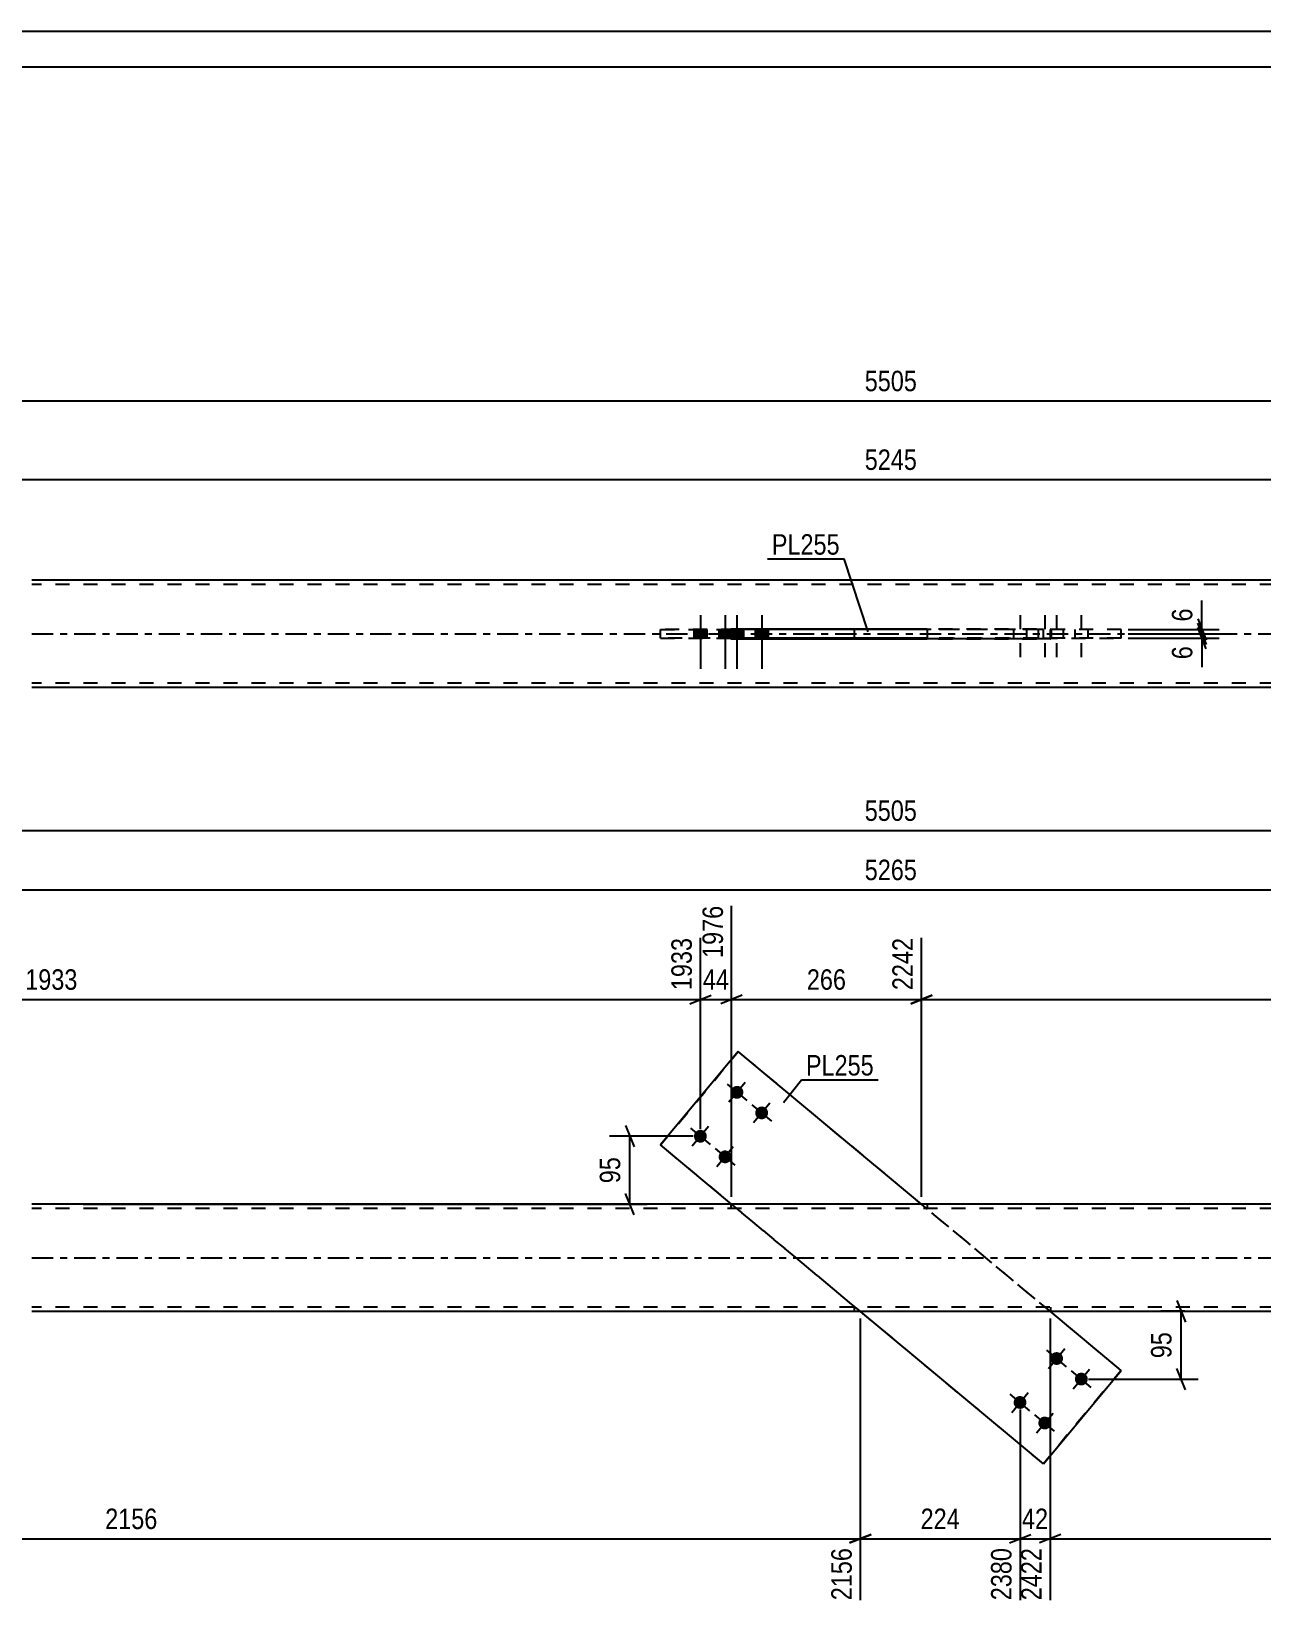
# Model space of a CAD drawing. Header units: millimetres. Extents: x 0 to 594, y 0 to 420.
# Drawn here: x 181.8 to 353.9, y 199.9 to 420 of the extents above; entities that cross this region are included whole.
import ezdxf

# ---------------------------------------------------------------- set-up
doc = ezdxf.new("R2010")
doc.units = ezdxf.units.MM
doc.linetypes.add('DXK_LINE_DOT2', pattern=[3.9198, 1.9599, -1.9599])
doc.linetypes.add('DXK_LINE_DOT3', pattern=[5.9187, 2.979, -0.9799, 0.9799, -0.9799])
doc.styles.add('Arial Narrow', font='ARIALN.TTF', dxfattribs={"height": 0.2})

# ---------------------------------------------------------------- blocks, each defined once
blk = doc.blocks.new('Unknown-580611701-1130')
at = {"color": 5, "linetype": 'Continuous'}
for p, q in [((594, 420), (0, 420)), ((589, 415), (5, 415))]:
    blk.add_line(p, q, dxfattribs=at)
blk = doc.blocks.new('Part-580611701-1700 - 1673')
at = {"color": 2, "linetype": 'Continuous'}
for p, q in [((422.27, 255.92), (181.82, 255.92)), ((181.82, 240.92), (422.27, 240.92))]:
    blk.add_line(p, q, dxfattribs=at)
at = {"color": 7, "linetype": 'DXK_LINE_DOT2'}
for p, q in [((279.65, 255.92), (279.65, 255.32)), ((307.14, 255.92), (307.14, 255.32)), ((422.27, 255.32), (181.82, 255.32)), ((422.27, 241.52), (181.82, 241.52)), ((296.95, 240.92), (296.95, 241.52)), ((324.44, 240.92), (324.44, 241.52))]:
    blk.add_line(p, q, dxfattribs=at)
at = {"color": 7, "linetype": 'DXK_LINE_DOT3'}
blk.add_line((181.82, 248.42), (422.27, 248.42), dxfattribs=at)
blk = doc.blocks.new('Bolt-580611701-1706 - 1673')
at = {"linetype": 'Continuous'}
for points in [[(281.08, 272.25), (281.21, 272.12), (281.31, 271.96), (281.38, 271.78), (281.41, 271.59), (281.39, 271.41), (281.34, 271.23), (281.26, 271.06), (281.13, 270.91), (280.99, 270.8), (280.82, 270.71), (280.64, 270.67), (280.45, 270.66), (280.26, 270.69), (280.09, 270.76), (279.93, 270.87), (279.8, 271), (279.7, 271.16), (279.63, 271.34), (279.61, 271.52), (279.62, 271.71), (279.67, 271.89), (279.76, 272.06), (279.88, 272.2), (280.03, 272.32), (280.2, 272.4), (280.38, 272.45), (280.57, 272.46), (280.75, 272.43), (280.93, 272.36)], [(284.54, 269.37), (284.67, 269.24), (284.77, 269.08), (284.84, 268.9), (284.86, 268.71), (284.85, 268.53), (284.8, 268.35), (284.71, 268.18), (284.59, 268.04), (284.45, 267.92), (284.28, 267.84), (284.09, 267.79), (283.91, 267.78), (283.72, 267.81), (283.55, 267.88), (283.39, 267.99), (283.26, 268.12), (283.16, 268.28), (283.09, 268.46), (283.07, 268.65), (283.08, 268.83), (283.13, 269.01), (283.22, 269.18), (283.34, 269.33), (283.49, 269.44), (283.65, 269.52), (283.84, 269.57), (284.02, 269.58), (284.21, 269.55), (284.39, 269.48)], [(275.96, 266.1), (276.1, 265.97), (276.2, 265.81), (276.26, 265.63), (276.29, 265.45), (276.28, 265.26), (276.22, 265.08), (276.14, 264.91), (276.02, 264.77), (275.87, 264.65), (275.7, 264.57), (275.52, 264.52), (275.33, 264.51), (275.14, 264.55), (274.97, 264.61), (274.81, 264.72), (274.68, 264.85), (274.58, 265.01), (274.52, 265.19), (274.49, 265.38), (274.5, 265.56), (274.55, 265.75), (274.64, 265.91), (274.76, 266.06), (274.91, 266.17), (275.08, 266.26), (275.26, 266.3), (275.45, 266.31), (275.63, 266.28), (275.81, 266.21)], [(279.42, 263.22), (279.55, 263.09), (279.65, 262.93), (279.72, 262.75), (279.75, 262.57), (279.73, 262.38), (279.68, 262.2), (279.59, 262.03), (279.47, 261.89), (279.33, 261.77), (279.16, 261.69), (278.98, 261.64), (278.79, 261.63), (278.6, 261.67), (278.43, 261.74), (278.27, 261.84), (278.14, 261.98), (278.04, 262.13), (277.97, 262.31), (277.95, 262.5), (277.96, 262.68), (278.01, 262.87), (278.1, 263.03), (278.22, 263.18), (278.37, 263.29), (278.54, 263.38), (278.72, 263.42), (278.91, 263.43), (279.09, 263.4), (279.27, 263.33)]]:
    blk.add_hatch(color=1, dxfattribs=at).paths.add_polyline_path(points)
at = {"color": 1, "linetype": 'Continuous'}
for p, q in [((281.66, 272.94), (279.36, 270.18)), ((279.12, 272.71), (281.89, 270.41)), ((282.58, 269.83), (285.35, 267.53)), ((285.12, 270.06), (282.81, 267.3)), ((274.01, 266.56), (276.77, 264.26)), ((276.54, 266.79), (274.24, 264.03)), ((277.46, 263.68), (280.23, 261.38)), ((280, 263.92), (277.7, 261.15))]:
    blk.add_line(p, q, dxfattribs=at)
blk = doc.blocks.new('Bolt-580611701-1707 - 1673')
at = {"linetype": 'Continuous'}
for points in [[(324.67, 233.62), (324.54, 233.76), (324.44, 233.92), (324.37, 234.09), (324.34, 234.28), (324.36, 234.47), (324.41, 234.65), (324.5, 234.81), (324.62, 234.96), (324.76, 235.07), (324.93, 235.16), (325.12, 235.2), (325.3, 235.21), (325.49, 235.18), (325.66, 235.11), (325.82, 235), (325.95, 234.87), (326.05, 234.71), (326.12, 234.53), (326.14, 234.35), (326.13, 234.16), (326.08, 233.98), (325.99, 233.81), (325.87, 233.67), (325.72, 233.55), (325.56, 233.47), (325.37, 233.42), (325.18, 233.41), (325, 233.45), (324.82, 233.52)], [(328.13, 230.74), (328, 230.88), (327.9, 231.04), (327.83, 231.21), (327.8, 231.4), (327.82, 231.59), (327.87, 231.77), (327.95, 231.93), (328.07, 232.08), (328.22, 232.2), (328.39, 232.28), (328.57, 232.32), (328.76, 232.33), (328.95, 232.3), (329.12, 232.23), (329.28, 232.13), (329.41, 231.99), (329.51, 231.83), (329.58, 231.65), (329.6, 231.47), (329.59, 231.28), (329.54, 231.1), (329.45, 230.93), (329.33, 230.79), (329.18, 230.67), (329.01, 230.59), (328.83, 230.54), (328.64, 230.54), (328.46, 230.57), (328.28, 230.64)], [(319.55, 227.47), (319.42, 227.61), (319.32, 227.77), (319.25, 227.94), (319.23, 228.13), (319.24, 228.32), (319.29, 228.5), (319.38, 228.67), (319.5, 228.81), (319.65, 228.93), (319.81, 229.01), (320, 229.06), (320.18, 229.06), (320.37, 229.03), (320.55, 228.96), (320.7, 228.86), (320.83, 228.72), (320.93, 228.56), (321, 228.39), (321.02, 228.2), (321.01, 228.01), (320.96, 227.83), (320.87, 227.66), (320.75, 227.52), (320.61, 227.4), (320.44, 227.32), (320.25, 227.27), (320.07, 227.27), (319.88, 227.3), (319.71, 227.37)], [(323.01, 224.59), (322.88, 224.73), (322.78, 224.89), (322.71, 225.06), (322.68, 225.25), (322.7, 225.44), (322.75, 225.62), (322.84, 225.79), (322.96, 225.93), (323.1, 226.05), (323.27, 226.13), (323.46, 226.18), (323.64, 226.18), (323.83, 226.15), (324, 226.08), (324.16, 225.98), (324.29, 225.84), (324.39, 225.68), (324.46, 225.51), (324.48, 225.32), (324.47, 225.13), (324.42, 224.95), (324.33, 224.79), (324.21, 224.64), (324.06, 224.52), (323.89, 224.44), (323.71, 224.39), (323.52, 224.39), (323.34, 224.42), (323.16, 224.49)]]:
    blk.add_hatch(color=1, dxfattribs=at).paths.add_polyline_path(points)
at = {"color": 1, "linetype": 'Continuous'}
for p, q in [((324.09, 232.93), (326.4, 235.7)), ((326.63, 233.16), (323.86, 235.46)), ((330.09, 230.28), (327.32, 232.59)), ((327.55, 230.05), (329.85, 232.82)), ((321.51, 227.01), (318.74, 229.32)), ((318.97, 226.78), (321.28, 229.55)), ((324.97, 224.13), (322.2, 226.44)), ((322.43, 223.9), (324.74, 226.67))]:
    blk.add_line(p, q, dxfattribs=at)
blk = doc.blocks.new('Part-580611701-1715 - 1673')
at = {"color": 2, "linetype": 'Continuous'}
for p, q in [((280.7, 277.26), (269.82, 264.19)), ((280.7, 277.26), (280.7, 277.26)), ((306.32, 255.92), (280.7, 277.26)), ((279.75, 255.92), (269.82, 264.19)), ((269.82, 264.19), (269.82, 264.19)), ((323.39, 219.59), (297.77, 240.92)), ((334.27, 232.65), (324.34, 240.92)), ((323.39, 219.59), (334.27, 232.65)), ((334.27, 232.65), (334.27, 232.65)), ((323.39, 219.59), (323.39, 219.59))]:
    blk.add_line(p, q, dxfattribs=at)
at = {"color": 7, "linetype": 'DXK_LINE_DOT2'}
for p, q in [((269.82, 264.19), (280.7, 277.26)), ((334.27, 232.65), (280.7, 277.26)), ((323.39, 219.59), (269.82, 264.19)), ((297.77, 240.92), (279.75, 255.92)), ((324.34, 240.92), (306.32, 255.92)), ((334.27, 232.65), (323.39, 219.59))]:
    blk.add_line(p, q, dxfattribs=at)
blk = doc.blocks.new('Bolt-580611701-1435 - 1367')
at = {"color": 1, "linetype": 'DXK_LINE_DOT2'}
for p, q in [((320.13, 338.31), (320.13, 330.81)), ((323.58, 338.31), (323.58, 330.81)), ((325.24, 338.31), (325.24, 330.81)), ((328.7, 338.31), (328.7, 330.81)), ((319.23, 336.31), (319.23, 335.11)), ((321.03, 336.31), (321.03, 335.11)), ((322.68, 336.31), (322.68, 335.11)), ((324.34, 336.31), (324.34, 335.11)), ((324.48, 336.31), (324.48, 335.11)), ((326.14, 336.31), (326.14, 335.11)), ((327.8, 336.31), (327.8, 335.11)), ((329.6, 336.31), (329.6, 335.11))]:
    blk.add_line(p, q, dxfattribs=at)
blk = doc.blocks.new('Part-580611701-1456 - 1367')
at = {"color": 2, "linetype": 'Continuous'}
for p, q in [((422.27, 343.21), (181.82, 343.21)), ((279.65, 336.31), (279.65, 336.41)), ((279.65, 336.41), (279.65, 336.41)), ((279.65, 336.41), (307.14, 336.41)), ((279.65, 335.11), (279.65, 335.01)), ((279.65, 335.01), (307.14, 335.01)), ((296.95, 336.41), (296.95, 336.31)), ((296.95, 335.01), (296.95, 335.11)), ((307.14, 336.41), (307.14, 335.01)), ((422.27, 328.21), (181.82, 328.21))]:
    blk.add_line(p, q, dxfattribs=at)
at = {"color": 7, "linetype": 'DXK_LINE_DOT2'}
for p, q in [((422.27, 342.61), (181.82, 342.61)), ((279.65, 335.11), (279.65, 336.41)), ((279.65, 336.41), (307.14, 336.41)), ((279.65, 335.01), (307.14, 335.01)), ((296.95, 336.41), (324.44, 336.41)), ((296.95, 336.41), (296.95, 336.41)), ((296.95, 336.41), (324.44, 336.41)), ((296.95, 335.11), (296.95, 336.41)), ((296.95, 335.01), (296.95, 335.01)), ((296.95, 335.01), (296.95, 335.01)), ((324.44, 335.01), (296.95, 335.01)), ((296.95, 335.01), (324.44, 335.01)), ((324.44, 336.41), (324.44, 335.01)), ((422.27, 328.81), (181.82, 328.81))]:
    blk.add_line(p, q, dxfattribs=at)
at = {"color": 7, "linetype": 'DXK_LINE_DOT3'}
blk.add_line((181.82, 335.71), (422.27, 335.71), dxfattribs=at)
blk = doc.blocks.new('Part-580611701-1397 - 1367')
at = {"color": 2, "linetype": 'Continuous'}
for p, q in [((269.82, 335.11), (269.82, 336.31)), ((280.7, 335.11), (280.7, 336.31)), ((307.14, 336.31), (280.7, 336.31)), ((307.14, 335.11), (280.7, 335.11))]:
    blk.add_line(p, q, dxfattribs=at)
at = {"color": 7, "linetype": 'DXK_LINE_DOT2'}
for p, q in [((323.39, 336.31), (269.82, 336.31)), ((269.82, 336.31), (280.7, 336.31)), ((269.82, 335.11), (323.39, 335.11)), ((280.7, 335.11), (269.82, 335.11)), ((334.27, 336.31), (307.14, 336.31)), ((334.27, 335.11), (307.14, 335.11)), ((323.39, 335.11), (323.39, 336.31)), ((334.27, 336.31), (323.39, 336.31)), ((323.39, 335.11), (334.27, 335.11)), ((334.27, 335.11), (334.27, 336.31))]:
    blk.add_line(p, q, dxfattribs=at)
blk = doc.blocks.new('Bolt-580611701-1436 - 1367')
at = {"linetype": 'Continuous'}
for points in [[(276.29, 336.31), (274.49, 336.31), (274.49, 335.11), (276.29, 335.11)], [(279.75, 336.31), (277.95, 336.31), (277.95, 335.11), (279.75, 335.11)], [(281.41, 336.31), (279.61, 336.31), (279.61, 335.11), (281.41, 335.11)], [(284.87, 336.31), (283.07, 336.31), (283.07, 335.11), (284.87, 335.11)]]:
    blk.add_hatch(color=1, dxfattribs=at).paths.add_polyline_path(points)
at = {"color": 1, "linetype": 'Continuous'}
for p, q in [((275.39, 338.31), (275.39, 330.81)), ((278.85, 338.31), (278.85, 330.81)), ((280.51, 338.31), (280.51, 330.81)), ((283.97, 338.31), (283.97, 330.81)), ((274.49, 336.31), (274.49, 335.11)), ((276.29, 336.31), (276.29, 335.11)), ((277.95, 336.31), (277.95, 335.11)), ((279.61, 336.31), (279.61, 335.11)), ((279.75, 336.31), (279.75, 335.11)), ((281.41, 336.31), (281.41, 335.11)), ((283.07, 336.31), (283.07, 335.11)), ((284.87, 336.31), (284.87, 335.11))]:
    blk.add_line(p, q, dxfattribs=at)
blk = doc.blocks.new('StraightDimension-580611701-1850 - 1673')
at = {"color": 7, "linetype": 'Continuous'}
for p, q in [((324.34, 239.92), (324.34, 200.49)), ((320.13, 227.16), (320.13, 200.49)), ((318.63, 208.5), (321.63, 209.7)), ((325.84, 209.7), (322.84, 208.5)), ((320.13, 209.1), (324.34, 209.1))]:
    blk.add_line(p, q, dxfattribs=at)
at = {"color": 0}
blk.add_wipeout([(324.66, 209.85), (324.66, 214.05), (319.8, 214.05), (319.8, 209.85)], dxfattribs=at)
at = {"color": 0, "linetype": 'Continuous'}
blk.add_wipeout([(323.74, 208.4), (319.54, 208.4), (319.54, 199.89), (323.74, 199.89)], dxfattribs=at)
at = {"color": 3, "style": 'Arial Narrow'}
blk.add_text('42', height=2.863, dxfattribs=at).set_placement((320.4, 210.45))
at = {"color": 3, "linetype": 'Continuous', "style": 'Arial Narrow'}
blk.add_text('2422', height=2.863, rotation=90.0002, dxfattribs=at).set_placement((323.14, 200.49))
blk = doc.blocks.new('StraightDimension-580611701-1792 - 1673')
at = {"color": 7, "linetype": 'Continuous'}
for p, q in [((279.75, 256.92), (279.75, 297.67)), ((275.39, 266.41), (275.39, 293.17)), ((273.89, 283.96), (276.89, 285.16)), ((275.39, 284.56), (279.75, 284.56)), ((281.25, 285.16), (278.25, 283.96))]:
    blk.add_line(p, q, dxfattribs=at)
at = {"color": 0}
blk.add_wipeout([(280, 285.31), (280, 289.51), (275.14, 289.51), (275.14, 285.31)], dxfattribs=at)
at = {"color": 0, "linetype": 'Continuous'}
blk.add_wipeout([(279.15, 298.27), (274.95, 298.27), (274.95, 289.76), (279.15, 289.76)], dxfattribs=at)
at = {"color": 3, "linetype": 'Continuous', "style": 'Arial Narrow'}
blk.add_text('1976', height=2.863, rotation=90.0002, dxfattribs=at).set_placement((278.55, 290.36))
at = {"color": 3, "style": 'Arial Narrow'}
blk.add_text('44', height=2.863, dxfattribs=at).set_placement((275.74, 285.91))
blk = doc.blocks.new('StraightDimension-580611701-1806 - 1673')
at = {"color": 7, "linetype": 'Continuous'}
for p, q in [((275.39, 266.41), (275.39, 293.17)), ((93.72, 257.92), (93.72, 287.69)), ((95.22, 285.16), (92.22, 283.96)), ((93.72, 284.56), (275.39, 284.56)), ((273.89, 283.96), (276.89, 285.16))]:
    blk.add_line(p, q, dxfattribs=at)
at = {"color": 0, "linetype": 'Continuous'}
for points in [[(274.79, 293.77), (270.59, 293.77), (270.59, 285.26), (274.79, 285.26)], [(93.12, 288.29), (88.92, 288.29), (88.92, 285.26), (93.12, 285.26)]]:
    blk.add_wipeout(points, dxfattribs=at)
at = {"color": 0}
blk.add_wipeout([(188.81, 285.31), (188.81, 289.51), (180.3, 289.51), (180.3, 285.31)], dxfattribs=at)
at = {"color": 3, "linetype": 'Continuous', "style": 'Arial Narrow'}
for s, height, p in [('1933', 2.863, (274.19, 285.86)), ('0', 2.86, (92.52, 285.86))]:
    blk.add_text(s, height=height, rotation=90.0002, dxfattribs=at).set_placement(p)
at = {"color": 3, "style": 'Arial Narrow'}
blk.add_text('1933', height=2.863, dxfattribs=at).set_placement((180.9, 285.91))
blk = doc.blocks.new('StraightDimension-580611701-1760 - 1673')
at = {"color": 7, "linetype": 'Continuous'}
for p, q in [((306.32, 256.92), (306.32, 293.17)), ((510.37, 257.94), (510.37, 293.17)), ((307.82, 285.16), (304.82, 283.96)), ((306.32, 284.56), (510.37, 284.56)), ((508.87, 283.96), (511.87, 285.16))]:
    blk.add_line(p, q, dxfattribs=at)
at = {"color": 0, "linetype": 'Continuous'}
blk.add_wipeout([(509.77, 293.77), (505.57, 293.77), (505.57, 285.26), (509.77, 285.26)], dxfattribs=at)
at = {"color": 0}
blk.add_wipeout([(412.6, 285.31), (412.6, 289.51), (404.09, 289.51), (404.09, 285.31)], dxfattribs=at)
at = {"color": 3, "linetype": 'Continuous', "style": 'Arial Narrow'}
blk.add_text('5245', height=2.863, rotation=90.0002, dxfattribs=at).set_placement((509.17, 285.86))
at = {"color": 3, "style": 'Arial Narrow'}
blk.add_text('3003', height=2.863, dxfattribs=at).set_placement((404.69, 285.91))
blk = doc.blocks.new('StraightDimension-580611701-2050 - 1673')
at = {"color": 7, "linetype": 'Continuous'}
blk.add_line((92.72, 299.9), (511.37, 299.9), dxfattribs=at)
at = {"color": 0}
blk.add_wipeout([(306.3, 300.65), (306.3, 304.85), (297.79, 304.85), (297.79, 300.65)], dxfattribs=at)
at = {"color": 3, "style": 'Arial Narrow'}
blk.add_text('5265', height=2.863, dxfattribs=at).set_placement((298.39, 301.25))
blk = doc.blocks.new('StraightDimension-580611701-1772 - 1673')
at = {"color": 7, "linetype": 'Continuous'}
for p, q in [((279.75, 256.92), (279.75, 297.67)), ((306.32, 256.92), (306.32, 293.17)), ((281.25, 285.16), (278.25, 283.96)), ((279.75, 284.56), (306.32, 284.56)), ((304.82, 283.96), (307.82, 285.16))]:
    blk.add_line(p, q, dxfattribs=at)
at = {"color": 0, "linetype": 'Continuous'}
blk.add_wipeout([(305.72, 293.77), (301.52, 293.77), (301.52, 285.26), (305.72, 285.26)], dxfattribs=at)
at = {"color": 0}
blk.add_wipeout([(296.38, 285.31), (296.38, 289.51), (289.69, 289.51), (289.69, 285.31)], dxfattribs=at)
at = {"color": 3, "linetype": 'Continuous', "style": 'Arial Narrow'}
blk.add_text('2242', height=2.863, rotation=90.0002, dxfattribs=at).set_placement((305.12, 285.86))
at = {"color": 3, "style": 'Arial Narrow'}
blk.add_text('266', height=2.863, dxfattribs=at).set_placement((290.29, 285.91))
blk = doc.blocks.new('StraightDimension-580611701-1735 - 1673')
at = {"color": 7, "linetype": 'Continuous'}
for p, q in [((264.92, 266.91), (266.12, 263.91)), ((274.39, 265.41), (262.67, 265.41)), ((265.52, 255.92), (265.52, 265.41)), ((189.03, 255.92), (267.92, 255.92)), ((266.12, 254.42), (264.92, 257.42))]:
    blk.add_line(p, q, dxfattribs=at)
at = {"color": 0}
blk.add_wipeout([(264.77, 263.1), (260.57, 263.1), (260.57, 258.24), (264.77, 258.24)], dxfattribs=at)
at = {"color": 3, "style": 'Arial Narrow'}
blk.add_text('95', height=2.863, rotation=90.0002, dxfattribs=at).set_placement((264.17, 258.84))
blk = doc.blocks.new('StraightDimension-580611701-1746 - 1673')
at = {"color": 7, "linetype": 'Continuous'}
blk.add_line((80.72, 308.19), (523.37, 308.19), dxfattribs=at)
at = {"color": 0}
blk.add_wipeout([(306.3, 308.94), (306.3, 313.14), (297.79, 313.14), (297.79, 308.94)], dxfattribs=at)
at = {"color": 3, "style": 'Arial Narrow'}
blk.add_text('5505', height=2.863, dxfattribs=at).set_placement((298.39, 309.54))
blk = doc.blocks.new('StraightDimension-580611701-1838 - 1673')
at = {"color": 7, "linetype": 'Continuous'}
for p, q in [((324.34, 239.92), (324.34, 200.49)), ((510.37, 238.94), (510.37, 200.49)), ((325.84, 209.7), (322.84, 208.5)), ((508.87, 208.5), (511.87, 209.7)), ((324.34, 209.1), (510.37, 209.1))]:
    blk.add_line(p, q, dxfattribs=at)
at = {"color": 0}
blk.add_wipeout([(421.61, 209.85), (421.61, 214.05), (413.1, 214.05), (413.1, 209.85)], dxfattribs=at)
at = {"color": 0, "linetype": 'Continuous'}
blk.add_wipeout([(509.77, 208.4), (505.57, 208.4), (505.57, 199.89), (509.77, 199.89)], dxfattribs=at)
at = {"color": 3, "style": 'Arial Narrow'}
blk.add_text('2823', height=2.863, dxfattribs=at).set_placement((413.7, 210.45))
at = {"color": 3, "linetype": 'Continuous', "style": 'Arial Narrow'}
blk.add_text('5245', height=2.863, rotation=90.0002, dxfattribs=at).set_placement((509.17, 200.49))
blk = doc.blocks.new('StraightDimension-580611701-1864 - 1673')
at = {"color": 7, "linetype": 'Continuous'}
for p, q in [((297.77, 239.92), (297.77, 200.49)), ((320.13, 227.16), (320.13, 200.49)), ((299.27, 209.7), (296.27, 208.5)), ((318.63, 208.5), (321.63, 209.7)), ((297.77, 209.1), (320.13, 209.1))]:
    blk.add_line(p, q, dxfattribs=at)
at = {"color": 0}
blk.add_wipeout([(312.29, 209.85), (312.29, 214.05), (305.61, 214.05), (305.61, 209.85)], dxfattribs=at)
at = {"color": 0, "linetype": 'Continuous'}
blk.add_wipeout([(319.53, 208.4), (315.33, 208.4), (315.33, 199.89), (319.53, 199.89)], dxfattribs=at)
at = {"color": 3, "style": 'Arial Narrow'}
blk.add_text('224', height=2.863, dxfattribs=at).set_placement((306.21, 210.45))
at = {"color": 3, "linetype": 'Continuous', "style": 'Arial Narrow'}
blk.add_text('2380', height=2.863, rotation=90.0002, dxfattribs=at).set_placement((318.93, 200.49))
blk = doc.blocks.new('StraightDimension-580611701-1878 - 1673')
at = {"color": 7, "linetype": 'Continuous'}
for p, q in [((297.77, 239.92), (297.77, 200.49)), ((93.72, 238.92), (93.72, 205.97)), ((95.22, 209.7), (92.22, 208.5)), ((296.27, 208.5), (299.27, 209.7)), ((93.72, 209.1), (297.77, 209.1))]:
    blk.add_line(p, q, dxfattribs=at)
at = {"color": 0}
blk.add_wipeout([(200, 209.85), (200, 214.05), (191.49, 214.05), (191.49, 209.85)], dxfattribs=at)
at = {"color": 0, "linetype": 'Continuous'}
for points in [[(93.12, 208.4), (88.92, 208.4), (88.92, 205.37), (93.12, 205.37)], [(297.17, 208.4), (292.97, 208.4), (292.97, 199.89), (297.17, 199.89)]]:
    blk.add_wipeout(points, dxfattribs=at)
at = {"color": 3, "style": 'Arial Narrow'}
blk.add_text('2156', height=2.863, dxfattribs=at).set_placement((192.09, 210.45))
at = {"color": 3, "linetype": 'Continuous', "style": 'Arial Narrow'}
for s, height, p in [('0', 2.86, (92.52, 205.97)), ('2156', 2.863, (296.57, 200.49))]:
    blk.add_text(s, height=height, rotation=90.0002, dxfattribs=at).set_placement(p)
blk = doc.blocks.new('StraightDimension-580611701-1993 - 1673')
at = {"color": 7, "linetype": 'Continuous'}
for p, q in [((342.07, 242.42), (343.27, 239.42)), ((343.2, 240.92), (339.82, 240.92)), ((342.67, 231.43), (342.67, 240.92)), ((329.7, 231.43), (345.07, 231.43)), ((343.27, 229.93), (342.07, 232.93))]:
    blk.add_line(p, q, dxfattribs=at)
at = {"color": 0}
blk.add_wipeout([(341.92, 238.61), (337.72, 238.61), (337.72, 233.75), (341.92, 233.75)], dxfattribs=at)
at = {"color": 3, "style": 'Arial Narrow'}
blk.add_text('95', height=2.863, rotation=90.0002, dxfattribs=at).set_placement((341.32, 234.35))
blk = doc.blocks.new('StraightDimension-580611701-1540 - 1367')
at = {"color": 7, "linetype": 'Continuous'}
for p, q in [((344.99, 337.81), (346.19, 334.81)), ((346.19, 334.21), (344.99, 337.21)), ((335.27, 336.31), (347.99, 336.31)), ((335.27, 335.71), (347.99, 335.71)), ((345.59, 335.71), (345.59, 336.31))]:
    blk.add_line(p, q, dxfattribs=at)
at = {"color": 0}
blk.add_wipeout([(344.84, 339.86), (340.64, 339.86), (340.64, 336.84), (344.84, 336.84)], dxfattribs=at)
at = {"color": 7, "linetype": 'Continuous'}
blk.add_line((345.59, 336.31), (345.59, 340.39), dxfattribs=at)
blk.add_line((345.59, 336.31), (345.59, 340.39), dxfattribs=at)
at = {"color": 3, "style": 'Arial Narrow'}
blk.add_text('6', height=2.86, rotation=90.0002, dxfattribs=at).set_placement((344.24, 337.44))
blk = doc.blocks.new('StraightDimension-580611701-1536 - 1367')
at = {"color": 7, "linetype": 'Continuous'}
for p, q in [((344.99, 337.21), (346.19, 334.21)), ((335.27, 335.71), (347.99, 335.71)), ((335.27, 335.11), (347.99, 335.11)), ((346.19, 333.61), (344.99, 336.61)), ((345.59, 335.11), (345.59, 335.71))]:
    blk.add_line(p, q, dxfattribs=at)
at = {"color": 0}
blk.add_wipeout([(344.84, 334.59), (340.64, 334.59), (340.64, 331.56), (344.84, 331.56)], dxfattribs=at)
at = {"color": 7, "linetype": 'Continuous'}
blk.add_line((345.59, 335.11), (345.59, 331.03), dxfattribs=at)
blk.add_line((345.59, 335.11), (345.59, 331.03), dxfattribs=at)
at = {"color": 3, "style": 'Arial Narrow'}
blk.add_text('6', height=2.86, rotation=90.0002, dxfattribs=at).set_placement((344.24, 332.16))
blk = doc.blocks.new('StraightDimension-580611701-1545 - 1367')
at = {"color": 7, "linetype": 'Continuous'}
blk.add_line((80.72, 368.31), (523.37, 368.31), dxfattribs=at)
at = {"color": 0}
blk.add_wipeout([(306.3, 369.06), (306.3, 373.26), (297.79, 373.26), (297.79, 369.06)], dxfattribs=at)
at = {"color": 3, "style": 'Arial Narrow'}
blk.add_text('5505', height=2.863, dxfattribs=at).set_placement((298.39, 369.66))
blk = doc.blocks.new('StraightDimension-580611701-1576 - 1367')
at = {"color": 7, "linetype": 'Continuous'}
blk.add_line((93.72, 357.3), (510.37, 357.3), dxfattribs=at)
at = {"color": 0}
blk.add_wipeout([(306.3, 358.05), (306.3, 362.25), (297.79, 362.25), (297.79, 358.05)], dxfattribs=at)
at = {"color": 3, "style": 'Arial Narrow'}
blk.add_text('5245', height=2.863, dxfattribs=at).set_placement((298.39, 358.65))
blk = doc.blocks.new('Mark-580611701-1711 - 1673')
at = {"color": 0}
blk.add_wipeout([(299.66, 273.91), (299.66, 276.91), (290.16, 276.91), (290.16, 273.91)], dxfattribs=at)
blk.add_wipeout([(299.66, 273.91), (299.66, 276.91), (290.16, 276.91), (290.16, 273.91)], dxfattribs=at)
at = {"color": 30, "linetype": 'Continuous'}
for p, q in [((287.03, 270.13), (289.56, 273.31)), ((289.56, 273.31), (300.26, 273.31))]:
    blk.add_line(p, q, dxfattribs=at)
at = {"color": 3, "style": 'Arial Narrow'}
blk.add_text('PL255', height=2.863, dxfattribs=at).set_placement((290.16, 273.91))
blk = doc.blocks.new('Mark-580611701-1392 - 1367')
at = {"color": 0}
blk.add_wipeout([(294.9, 346.79), (294.9, 349.79), (285.39, 349.79), (285.39, 346.79)], dxfattribs=at)
blk.add_wipeout([(294.9, 346.79), (294.9, 349.79), (285.39, 349.79), (285.39, 346.79)], dxfattribs=at)
at = {"color": 30, "linetype": 'Continuous'}
for p in [(284.79, 346.19), (298.88, 336.01)]:
    blk.add_line(p, (295.5, 346.19), dxfattribs=at)
at = {"color": 3, "style": 'Arial Narrow'}
blk.add_text('PL255', height=2.863, dxfattribs=at).set_placement((285.39, 346.79))

msp = doc.modelspace()

# ---------------------------------------------------------------- block references
for name in ['Unknown-580611701-1130', 'Part-580611701-1456 - 1367', 'Bolt-580611701-1436 - 1367', 'Bolt-580611701-1435 - 1367', 'Part-580611701-1397 - 1367', 'Part-580611701-1715 - 1673', 'Bolt-580611701-1706 - 1673', 'Part-580611701-1700 - 1673', 'Bolt-580611701-1707 - 1673']:
    msp.add_blockref(name, (0, 0))

# ---------------------------------------------------------------- next in the draw order: block references
for name in ['StraightDimension-580611701-1540 - 1367', 'StraightDimension-580611701-1792 - 1673', 'StraightDimension-580611701-1760 - 1673', 'StraightDimension-580611701-1850 - 1673']:
    msp.add_blockref(name, (0, 0))

# ---------------------------------------------------------------- next in the draw order: block references
for name in ['StraightDimension-580611701-1536 - 1367', 'StraightDimension-580611701-1806 - 1673', 'StraightDimension-580611701-1864 - 1673', 'StraightDimension-580611701-1838 - 1673']:
    msp.add_blockref(name, (0, 0))

# ---------------------------------------------------------------- next in the draw order: block references
for name in ['StraightDimension-580611701-1545 - 1367', 'StraightDimension-580611701-2050 - 1673', 'StraightDimension-580611701-1993 - 1673', 'StraightDimension-580611701-1878 - 1673']:
    msp.add_blockref(name, (0, 0))

# ---------------------------------------------------------------- next in the draw order: block references
for name in ['StraightDimension-580611701-1576 - 1367', 'StraightDimension-580611701-1772 - 1673', 'StraightDimension-580611701-1735 - 1673']:
    msp.add_blockref(name, (0, 0))

# ---------------------------------------------------------------- next in the draw order: block references
for name in ['Mark-580611701-1392 - 1367', 'StraightDimension-580611701-1746 - 1673']:
    msp.add_blockref(name, (0, 0))

# ---------------------------------------------------------------- next in the draw order: block references
msp.add_blockref('Mark-580611701-1711 - 1673', (0, 0))

doc.saveas('drawing.dxf')
